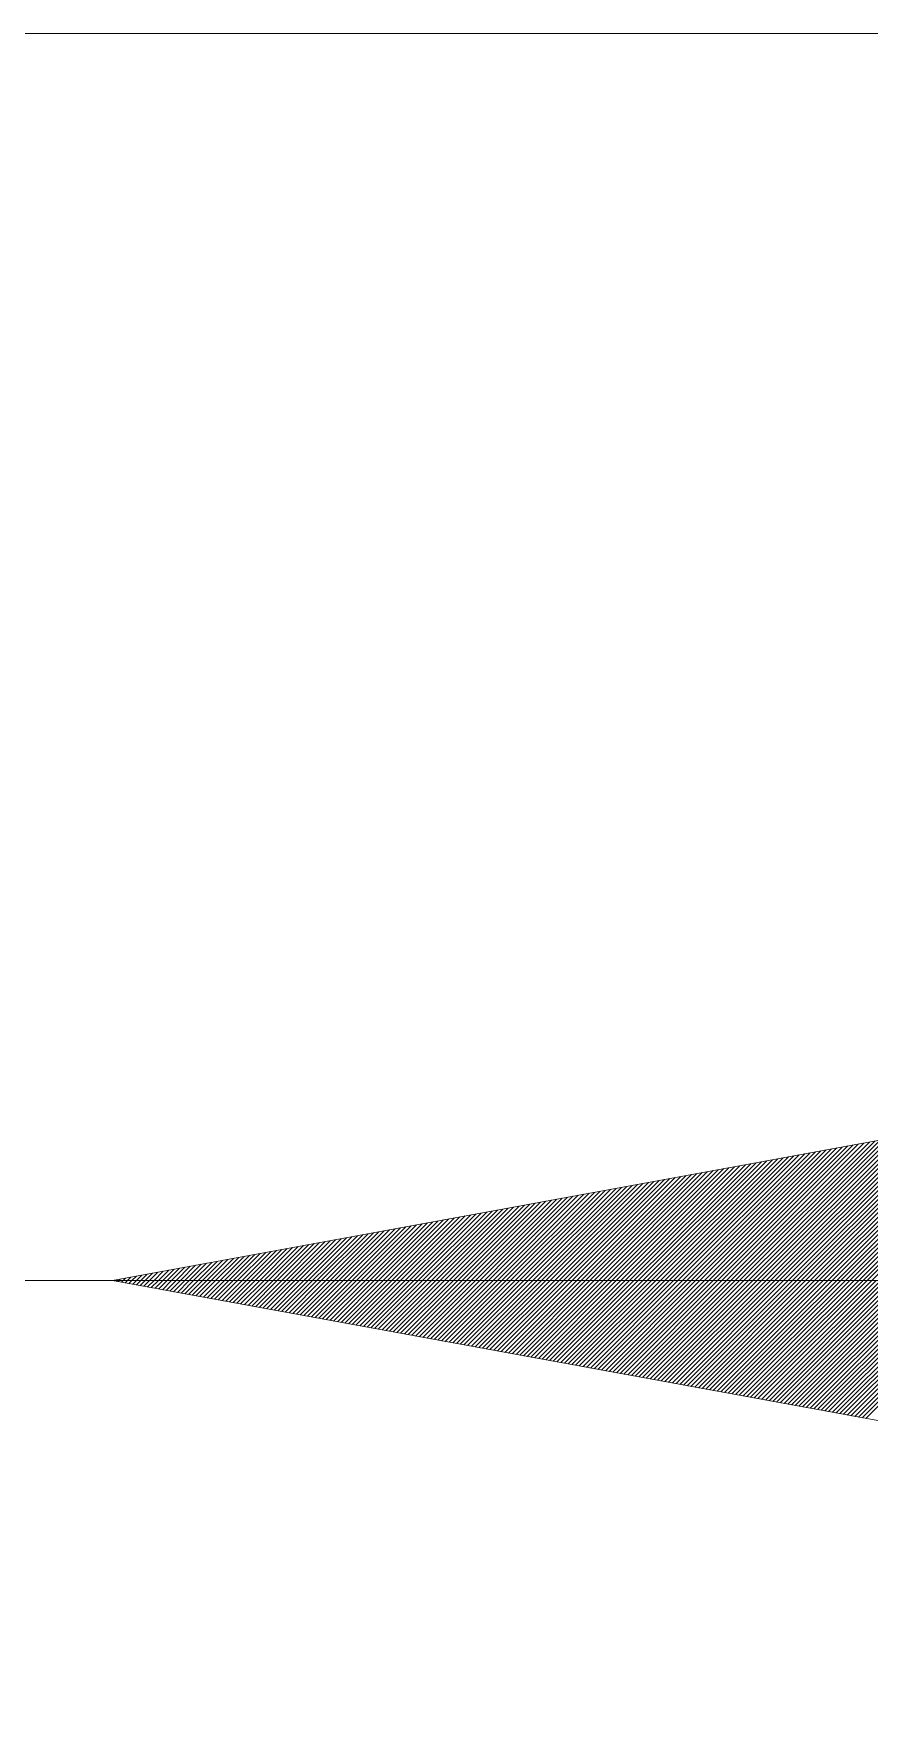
# Model space of a CAD drawing. Extents: x -1315200 to -1014507, y 2616811 to 2674779.
# Drawn here: x -1227606.7 to -1227567.4, y 2649809.8 to 2649888.7 of the extents above; entities that cross this region are included whole.
import ezdxf

# ---------------------------------------------------------------- set-up
doc = ezdxf.new("R2010")
doc.units = 0
doc.header["$LTSCALE"] = 25
doc.header["$MEASUREMENT"] = 0
doc.linetypes.add('PHANTOM2', pattern=[31.75, 15.875, -3.175, 3.175, -3.175, 3.175, -3.175])
doc.layers.get('0').update_dxf_attribs({"linetype": 'CONTINUOUS', "lineweight": 9})

msp = doc.modelspace()

# ---------------------------------------------------------------- linework, layer by layer
at = {"color": 9}
for p, q in [((-1227722.291, 2649888.707), (-1227241.558, 2649888.707)), ((-1227603.026, 2649830.021), (-1227492.742, 2649850.208)), ((-1227603.026, 2649830.021), (-1227492.742, 2649809.835))]:
    msp.add_line(p, q, dxfattribs=at)
at = {"color": 9, "linetype": 'Continuous'}
for p, q in [((-1227554.992, 2649838.814), (-1227569.856, 2649823.95)), ((-1227554.738, 2649838.86), (-1227569.68, 2649823.918)), ((-1227553.977, 2649838.999), (-1227569.155, 2649823.822)), ((-1227553.724, 2649839.046), (-1227568.98, 2649823.79)), ((-1227552.709, 2649839.232), (-1227568.28, 2649823.661)), ((-1227559.302, 2649838.025), (-1227572.832, 2649824.495)), ((-1227558.795, 2649838.118), (-1227572.482, 2649824.431)), ((-1227557.02, 2649838.443), (-1227571.256, 2649824.206)), ((-1227556.513, 2649838.535), (-1227570.906, 2649824.142)), ((-1227559.556, 2649837.978), (-1227567.513, 2649830.021)), ((-1227561.838, 2649837.561), (-1227574.583, 2649824.815)), ((-1227561.331, 2649837.653), (-1227574.233, 2649824.751)), ((-1227560.824, 2649837.746), (-1227573.883, 2649824.687)), ((-1227560.316, 2649837.839), (-1227573.533, 2649824.623)), ((-1227560.063, 2649837.886), (-1227573.358, 2649824.591)), ((-1227559.809, 2649837.932), (-1227573.183, 2649824.559)), ((-1227563.866, 2649837.189), (-1227571.034, 2649830.021)), ((-1227563.613, 2649837.236), (-1227570.827, 2649830.021)), ((-1227563.359, 2649837.282), (-1227570.62, 2649830.021)), ((-1227563.106, 2649837.329), (-1227570.413, 2649830.021)), ((-1227562.852, 2649837.375), (-1227570.206, 2649830.021)), ((-1227562.599, 2649837.421), (-1227569.999, 2649830.021)), ((-1227562.345, 2649837.468), (-1227569.791, 2649830.021)), ((-1227562.091, 2649837.514), (-1227569.584, 2649830.021)), ((-1227561.584, 2649837.607), (-1227569.17, 2649830.021)), ((-1227561.077, 2649837.7), (-1227568.756, 2649830.021)), ((-1227560.57, 2649837.793), (-1227568.341, 2649830.021)), ((-1227566.656, 2649836.679), (-1227577.91, 2649825.424)), ((-1227568.177, 2649836.4), (-1227574.556, 2649830.021)), ((-1227567.923, 2649836.447), (-1227574.349, 2649830.021)), ((-1227567.67, 2649836.493), (-1227574.142, 2649830.021)), ((-1227567.416, 2649836.54), (-1227573.934, 2649830.021)), ((-1227567.163, 2649836.586), (-1227573.727, 2649830.021)), ((-1227566.909, 2649836.632), (-1227573.52, 2649830.021)), ((-1227566.402, 2649836.725), (-1227573.106, 2649830.021)), ((-1227566.148, 2649836.772), (-1227572.899, 2649830.021)), ((-1227565.895, 2649836.818), (-1227572.692, 2649830.021)), ((-1227565.641, 2649836.864), (-1227572.484, 2649830.021)), ((-1227565.388, 2649836.911), (-1227572.277, 2649830.021)), ((-1227565.134, 2649836.957), (-1227572.07, 2649830.021)), ((-1227564.881, 2649837.004), (-1227571.863, 2649830.021)), ((-1227564.627, 2649837.05), (-1227571.656, 2649830.021)), ((-1227564.373, 2649837.097), (-1227571.449, 2649830.021)), ((-1227564.12, 2649837.143), (-1227571.241, 2649830.021)), ((-1227570.206, 2649836.029), (-1227580.362, 2649825.873)), ((-1227568.938, 2649836.261), (-1227579.486, 2649825.713)), ((-1227572.488, 2649835.611), (-1227578.077, 2649830.021)), ((-1227572.234, 2649835.658), (-1227577.87, 2649830.021)), ((-1227571.98, 2649835.704), (-1227577.663, 2649830.021)), ((-1227571.727, 2649835.751), (-1227577.456, 2649830.021)), ((-1227571.473, 2649835.797), (-1227577.249, 2649830.021)), ((-1227571.22, 2649835.843), (-1227577.042, 2649830.021)), ((-1227570.966, 2649835.89), (-1227576.835, 2649830.021)), ((-1227570.713, 2649835.936), (-1227576.627, 2649830.021)), ((-1227570.459, 2649835.983), (-1227576.42, 2649830.021)), ((-1227569.952, 2649836.075), (-1227576.006, 2649830.021)), ((-1227569.698, 2649836.122), (-1227575.799, 2649830.021)), ((-1227569.445, 2649836.168), (-1227575.592, 2649830.021)), ((-1227569.191, 2649836.215), (-1227575.384, 2649830.021)), ((-1227568.684, 2649836.308), (-1227574.97, 2649830.021)), ((-1227568.431, 2649836.354), (-1227574.763, 2649830.021)), ((-1227576.545, 2649834.869), (-1227584.739, 2649826.674)), ((-1227572.995, 2649835.518), (-1227582.288, 2649826.225)), ((-1227576.798, 2649834.822), (-1227581.599, 2649830.021)), ((-1227576.291, 2649834.915), (-1227581.185, 2649830.021)), ((-1227576.038, 2649834.962), (-1227580.978, 2649830.021)), ((-1227575.784, 2649835.008), (-1227580.77, 2649830.021)), ((-1227575.53, 2649835.054), (-1227580.563, 2649830.021)), ((-1227575.277, 2649835.101), (-1227580.356, 2649830.021)), ((-1227575.023, 2649835.147), (-1227580.149, 2649830.021)), ((-1227574.77, 2649835.194), (-1227579.942, 2649830.021)), ((-1227574.516, 2649835.24), (-1227579.735, 2649830.021)), ((-1227574.263, 2649835.286), (-1227579.528, 2649830.021)), ((-1227574.009, 2649835.333), (-1227579.32, 2649830.021)), ((-1227573.755, 2649835.379), (-1227579.113, 2649830.021)), ((-1227573.502, 2649835.426), (-1227578.906, 2649830.021)), ((-1227573.248, 2649835.472), (-1227578.699, 2649830.021)), ((-1227572.741, 2649835.565), (-1227578.285, 2649830.021)), ((-1227581.109, 2649834.033), (-1227585.121, 2649830.021)), ((-1227580.855, 2649834.08), (-1227584.914, 2649830.021)), ((-1227580.602, 2649834.126), (-1227584.706, 2649830.021)), ((-1227580.348, 2649834.172), (-1227584.499, 2649830.021)), ((-1227580.095, 2649834.219), (-1227584.292, 2649830.021)), ((-1227579.841, 2649834.265), (-1227584.085, 2649830.021)), ((-1227579.587, 2649834.312), (-1227583.878, 2649830.021)), ((-1227579.334, 2649834.358), (-1227583.671, 2649830.021)), ((-1227579.08, 2649834.405), (-1227583.463, 2649830.021)), ((-1227578.827, 2649834.451), (-1227583.256, 2649830.021)), ((-1227578.573, 2649834.497), (-1227583.049, 2649830.021)), ((-1227578.32, 2649834.544), (-1227582.842, 2649830.021)), ((-1227578.066, 2649834.59), (-1227582.635, 2649830.021)), ((-1227577.813, 2649834.637), (-1227582.428, 2649830.021)), ((-1227577.559, 2649834.683), (-1227582.221, 2649830.021)), ((-1227577.305, 2649834.729), (-1227582.013, 2649830.021)), ((-1227577.052, 2649834.776), (-1227581.806, 2649830.021)), ((-1227585.166, 2649833.291), (-1227590.693, 2649827.764)), ((-1227582.63, 2649833.755), (-1227588.942, 2649827.443)), ((-1227585.419, 2649833.244), (-1227588.642, 2649830.021)), ((-1227581.616, 2649833.94), (-1227588.241, 2649827.315)), ((-1227584.912, 2649833.337), (-1227588.228, 2649830.021)), ((-1227584.659, 2649833.383), (-1227588.021, 2649830.021)), ((-1227584.405, 2649833.43), (-1227587.814, 2649830.021)), ((-1227584.152, 2649833.476), (-1227587.607, 2649830.021)), ((-1227583.898, 2649833.523), (-1227587.399, 2649830.021)), ((-1227583.645, 2649833.569), (-1227587.192, 2649830.021)), ((-1227583.391, 2649833.616), (-1227586.985, 2649830.021)), ((-1227583.137, 2649833.662), (-1227586.778, 2649830.021)), ((-1227582.884, 2649833.708), (-1227586.571, 2649830.021)), ((-1227582.377, 2649833.801), (-1227586.156, 2649830.021)), ((-1227582.123, 2649833.848), (-1227585.949, 2649830.021)), ((-1227581.87, 2649833.894), (-1227585.742, 2649830.021)), ((-1227581.362, 2649833.987), (-1227585.328, 2649830.021)), ((-1227588.969, 2649832.594), (-1227593.319, 2649828.245)), ((-1227587.448, 2649832.873), (-1227592.269, 2649828.052)), ((-1227589.73, 2649832.455), (-1227592.164, 2649830.021)), ((-1227589.477, 2649832.502), (-1227591.957, 2649830.021)), ((-1227589.223, 2649832.548), (-1227591.75, 2649830.021)), ((-1227586.434, 2649833.059), (-1227591.568, 2649827.924)), ((-1227586.18, 2649833.105), (-1227591.393, 2649827.892)), ((-1227588.716, 2649832.641), (-1227591.335, 2649830.021)), ((-1227585.927, 2649833.151), (-1227591.218, 2649827.86)), ((-1227588.462, 2649832.687), (-1227591.128, 2649830.021)), ((-1227588.209, 2649832.734), (-1227590.921, 2649830.021)), ((-1227587.955, 2649832.78), (-1227590.714, 2649830.021)), ((-1227587.702, 2649832.827), (-1227590.507, 2649830.021)), ((-1227587.194, 2649832.919), (-1227590.092, 2649830.021)), ((-1227586.941, 2649832.966), (-1227589.885, 2649830.021)), ((-1227586.687, 2649833.012), (-1227589.678, 2649830.021)), ((-1227585.673, 2649833.198), (-1227588.849, 2649830.021)), ((-1227594.041, 2649831.666), (-1227596.821, 2649828.886)), ((-1227593.787, 2649831.713), (-1227596.646, 2649828.854)), ((-1227592.773, 2649831.898), (-1227595.946, 2649828.725)), ((-1227592.012, 2649832.037), (-1227595.42, 2649828.629)), ((-1227593.534, 2649831.759), (-1227595.271, 2649830.021)), ((-1227591.759, 2649832.084), (-1227595.245, 2649828.597)), ((-1227591.505, 2649832.13), (-1227595.07, 2649828.565)), ((-1227593.28, 2649831.805), (-1227595.064, 2649830.021)), ((-1227593.026, 2649831.852), (-1227594.857, 2649830.021)), ((-1227592.519, 2649831.945), (-1227594.443, 2649830.021)), ((-1227592.266, 2649831.991), (-1227594.235, 2649830.021)), ((-1227591.252, 2649832.177), (-1227593.407, 2649830.021)), ((-1227590.998, 2649832.223), (-1227593.2, 2649830.021)), ((-1227590.744, 2649832.27), (-1227592.993, 2649830.021)), ((-1227590.491, 2649832.316), (-1227592.785, 2649830.021)), ((-1227590.237, 2649832.362), (-1227592.578, 2649830.021)), ((-1227589.984, 2649832.409), (-1227592.371, 2649830.021)), ((-1227598.351, 2649830.877), (-1227599.207, 2649830.021)), ((-1227598.098, 2649830.924), (-1227599, 2649830.021)), ((-1227597.844, 2649830.97), (-1227598.793, 2649830.021)), ((-1227597.591, 2649831.016), (-1227598.586, 2649830.021)), ((-1227597.337, 2649831.063), (-1227598.379, 2649830.021)), ((-1227597.084, 2649831.109), (-1227598.171, 2649830.021)), ((-1227596.83, 2649831.156), (-1227597.964, 2649830.021)), ((-1227596.576, 2649831.202), (-1227597.757, 2649830.021)), ((-1227596.323, 2649831.248), (-1227597.55, 2649830.021)), ((-1227595.055, 2649831.481), (-1227597.522, 2649829.014)), ((-1227596.069, 2649831.295), (-1227597.343, 2649830.021)), ((-1227595.816, 2649831.341), (-1227597.136, 2649830.021)), ((-1227595.562, 2649831.388), (-1227596.928, 2649830.021)), ((-1227595.309, 2649831.434), (-1227596.721, 2649830.021)), ((-1227594.801, 2649831.527), (-1227596.307, 2649830.021)), ((-1227594.548, 2649831.573), (-1227596.1, 2649830.021)), ((-1227594.294, 2649831.62), (-1227595.893, 2649830.021)), ((-1227602.662, 2649830.088), (-1227602.775, 2649829.975)), ((-1227602.408, 2649830.135), (-1227602.522, 2649830.021)), ((-1227602.155, 2649830.181), (-1227602.314, 2649830.021)), ((-1227601.901, 2649830.227), (-1227602.107, 2649830.021)), ((-1227601.648, 2649830.274), (-1227601.9, 2649830.021)), ((-1227601.394, 2649830.32), (-1227601.693, 2649830.021)), ((-1227601.141, 2649830.367), (-1227601.486, 2649830.021)), ((-1227600.887, 2649830.413), (-1227601.279, 2649830.021)), ((-1227600.633, 2649830.459), (-1227601.071, 2649830.021)), ((-1227600.38, 2649830.506), (-1227600.864, 2649830.021)), ((-1227600.126, 2649830.552), (-1227600.657, 2649830.021)), ((-1227599.873, 2649830.599), (-1227600.45, 2649830.021)), ((-1227599.619, 2649830.645), (-1227600.243, 2649830.021)), ((-1227599.366, 2649830.692), (-1227600.036, 2649830.021)), ((-1227599.112, 2649830.738), (-1227599.829, 2649830.021)), ((-1227598.859, 2649830.784), (-1227599.621, 2649830.021)), ((-1227598.605, 2649830.831), (-1227599.414, 2649830.021)), ((-1227602.936, 2649830.021), (-1227602.95, 2649830.007)), ((-1227602.916, 2649830.042), (-1227602.936, 2649830.021)), ((-1227602.522, 2649830.021), (-1227602.6, 2649829.943)), ((-1227602.314, 2649830.021), (-1227602.425, 2649829.911)), ((-1227602.107, 2649830.021), (-1227602.249, 2649829.879)), ((-1227601.9, 2649830.021), (-1227602.074, 2649829.847)), ((-1227601.693, 2649830.021), (-1227601.899, 2649829.815)), ((-1227601.486, 2649830.021), (-1227601.724, 2649829.783)), ((-1227601.279, 2649830.021), (-1227601.549, 2649829.751)), ((-1227601.071, 2649830.021), (-1227601.374, 2649829.719)), ((-1227600.864, 2649830.021), (-1227601.199, 2649829.687)), ((-1227600.657, 2649830.021), (-1227601.024, 2649829.655)), ((-1227600.45, 2649830.021), (-1227600.849, 2649829.623)), ((-1227600.243, 2649830.021), (-1227600.674, 2649829.591)), ((-1227600.036, 2649830.021), (-1227600.498, 2649829.559)), ((-1227599.829, 2649830.021), (-1227600.323, 2649829.527)), ((-1227599.621, 2649830.021), (-1227600.148, 2649829.495)), ((-1227599.414, 2649830.021), (-1227599.973, 2649829.463)), ((-1227599.207, 2649830.021), (-1227599.798, 2649829.43)), ((-1227599, 2649830.021), (-1227599.623, 2649829.398)), ((-1227598.793, 2649830.021), (-1227599.448, 2649829.366)), ((-1227598.586, 2649830.021), (-1227599.273, 2649829.334)), ((-1227598.379, 2649830.021), (-1227599.098, 2649829.302)), ((-1227598.171, 2649830.021), (-1227598.923, 2649829.27)), ((-1227597.964, 2649830.021), (-1227598.747, 2649829.238)), ((-1227597.757, 2649830.021), (-1227598.572, 2649829.206)), ((-1227597.55, 2649830.021), (-1227598.397, 2649829.174)), ((-1227597.343, 2649830.021), (-1227598.222, 2649829.142)), ((-1227597.136, 2649830.021), (-1227598.047, 2649829.11)), ((-1227596.928, 2649830.021), (-1227597.872, 2649829.078)), ((-1227596.721, 2649830.021), (-1227597.697, 2649829.046)), ((-1227596.307, 2649830.021), (-1227597.347, 2649828.982)), ((-1227596.1, 2649830.021), (-1227597.172, 2649828.95)), ((-1227595.893, 2649830.021), (-1227596.996, 2649828.918)), ((-1227595.271, 2649830.021), (-1227596.471, 2649828.822)), ((-1227595.064, 2649830.021), (-1227596.296, 2649828.789)), ((-1227594.857, 2649830.021), (-1227596.121, 2649828.757)), ((-1227594.443, 2649830.021), (-1227595.771, 2649828.693)), ((-1227594.235, 2649830.021), (-1227595.596, 2649828.661)), ((-1227593.407, 2649830.021), (-1227594.895, 2649828.533)), ((-1227593.2, 2649830.021), (-1227594.72, 2649828.501)), ((-1227592.993, 2649830.021), (-1227594.545, 2649828.469)), ((-1227592.785, 2649830.021), (-1227594.37, 2649828.437)), ((-1227592.578, 2649830.021), (-1227594.195, 2649828.405)), ((-1227592.371, 2649830.021), (-1227594.02, 2649828.373)), ((-1227592.164, 2649830.021), (-1227593.845, 2649828.341)), ((-1227591.957, 2649830.021), (-1227593.669, 2649828.309)), ((-1227591.75, 2649830.021), (-1227593.494, 2649828.277)), ((-1227591.335, 2649830.021), (-1227593.144, 2649828.213)), ((-1227591.128, 2649830.021), (-1227592.969, 2649828.181)), ((-1227590.921, 2649830.021), (-1227592.794, 2649828.148)), ((-1227590.714, 2649830.021), (-1227592.619, 2649828.116)), ((-1227590.507, 2649830.021), (-1227592.444, 2649828.084)), ((-1227590.092, 2649830.021), (-1227592.094, 2649828.02)), ((-1227589.885, 2649830.021), (-1227591.918, 2649827.988)), ((-1227589.678, 2649830.021), (-1227591.743, 2649827.956)), ((-1227588.849, 2649830.021), (-1227591.043, 2649827.828)), ((-1227588.642, 2649830.021), (-1227590.868, 2649827.796)), ((-1227588.228, 2649830.021), (-1227590.518, 2649827.732)), ((-1227588.021, 2649830.021), (-1227590.343, 2649827.7)), ((-1227587.814, 2649830.021), (-1227590.167, 2649827.668)), ((-1227587.607, 2649830.021), (-1227589.992, 2649827.636)), ((-1227587.399, 2649830.021), (-1227589.817, 2649827.604)), ((-1227587.192, 2649830.021), (-1227589.642, 2649827.572)), ((-1227586.985, 2649830.021), (-1227589.467, 2649827.539)), ((-1227586.778, 2649830.021), (-1227589.292, 2649827.507)), ((-1227586.571, 2649830.021), (-1227589.117, 2649827.475)), ((-1227586.156, 2649830.021), (-1227588.767, 2649827.411)), ((-1227585.949, 2649830.021), (-1227588.592, 2649827.379)), ((-1227585.742, 2649830.021), (-1227588.416, 2649827.347)), ((-1227585.328, 2649830.021), (-1227588.066, 2649827.283)), ((-1227585.121, 2649830.021), (-1227587.891, 2649827.251)), ((-1227584.914, 2649830.021), (-1227587.716, 2649827.219)), ((-1227584.706, 2649830.021), (-1227587.541, 2649827.187)), ((-1227584.499, 2649830.021), (-1227587.366, 2649827.155)), ((-1227584.292, 2649830.021), (-1227587.191, 2649827.123)), ((-1227584.085, 2649830.021), (-1227587.016, 2649827.091)), ((-1227583.878, 2649830.021), (-1227586.84, 2649827.059)), ((-1227583.671, 2649830.021), (-1227586.665, 2649827.027)), ((-1227583.463, 2649830.021), (-1227586.49, 2649826.995)), ((-1227583.256, 2649830.021), (-1227586.315, 2649826.963)), ((-1227583.049, 2649830.021), (-1227586.14, 2649826.931)), ((-1227582.842, 2649830.021), (-1227585.965, 2649826.898)), ((-1227582.635, 2649830.021), (-1227585.79, 2649826.866)), ((-1227582.428, 2649830.021), (-1227585.615, 2649826.834)), ((-1227582.221, 2649830.021), (-1227585.44, 2649826.802)), ((-1227582.013, 2649830.021), (-1227585.265, 2649826.77)), ((-1227581.806, 2649830.021), (-1227585.089, 2649826.738)), ((-1227581.599, 2649830.021), (-1227584.914, 2649826.706)), ((-1227581.185, 2649830.021), (-1227584.564, 2649826.642)), ((-1227580.978, 2649830.021), (-1227584.389, 2649826.61)), ((-1227580.77, 2649830.021), (-1227584.214, 2649826.578)), ((-1227580.563, 2649830.021), (-1227584.039, 2649826.546)), ((-1227580.356, 2649830.021), (-1227583.864, 2649826.514)), ((-1227580.149, 2649830.021), (-1227583.689, 2649826.482)), ((-1227579.942, 2649830.021), (-1227583.514, 2649826.45)), ((-1227579.735, 2649830.021), (-1227583.338, 2649826.418)), ((-1227579.528, 2649830.021), (-1227583.163, 2649826.386)), ((-1227579.32, 2649830.021), (-1227582.988, 2649826.354)), ((-1227579.113, 2649830.021), (-1227582.813, 2649826.322)), ((-1227578.906, 2649830.021), (-1227582.638, 2649826.289)), ((-1227578.699, 2649830.021), (-1227582.463, 2649826.257)), ((-1227578.285, 2649830.021), (-1227582.113, 2649826.193)), ((-1227578.077, 2649830.021), (-1227581.938, 2649826.161)), ((-1227577.87, 2649830.021), (-1227581.763, 2649826.129)), ((-1227577.663, 2649830.021), (-1227581.587, 2649826.097)), ((-1227577.456, 2649830.021), (-1227581.412, 2649826.065)), ((-1227577.249, 2649830.021), (-1227581.237, 2649826.033)), ((-1227577.042, 2649830.021), (-1227581.062, 2649826.001)), ((-1227576.835, 2649830.021), (-1227580.887, 2649825.969)), ((-1227576.627, 2649830.021), (-1227580.712, 2649825.937)), ((-1227576.42, 2649830.021), (-1227580.537, 2649825.905)), ((-1227576.006, 2649830.021), (-1227580.187, 2649825.841)), ((-1227575.799, 2649830.021), (-1227580.012, 2649825.809)), ((-1227575.592, 2649830.021), (-1227579.836, 2649825.777)), ((-1227575.384, 2649830.021), (-1227579.661, 2649825.745)), ((-1227574.97, 2649830.021), (-1227579.311, 2649825.681)), ((-1227574.763, 2649830.021), (-1227579.136, 2649825.648)), ((-1227574.556, 2649830.021), (-1227578.961, 2649825.616)), ((-1227574.349, 2649830.021), (-1227578.786, 2649825.584)), ((-1227574.142, 2649830.021), (-1227578.611, 2649825.552)), ((-1227573.934, 2649830.021), (-1227578.436, 2649825.52)), ((-1227573.727, 2649830.021), (-1227578.26, 2649825.488)), ((-1227573.52, 2649830.021), (-1227578.085, 2649825.456)), ((-1227573.106, 2649830.021), (-1227577.735, 2649825.392)), ((-1227572.899, 2649830.021), (-1227577.56, 2649825.36)), ((-1227572.692, 2649830.021), (-1227577.385, 2649825.328)), ((-1227572.484, 2649830.021), (-1227577.21, 2649825.296)), ((-1227572.277, 2649830.021), (-1227577.035, 2649825.264)), ((-1227572.07, 2649830.021), (-1227576.86, 2649825.232)), ((-1227571.863, 2649830.021), (-1227576.685, 2649825.2)), ((-1227571.656, 2649830.021), (-1227576.509, 2649825.168)), ((-1227571.449, 2649830.021), (-1227576.334, 2649825.136)), ((-1227571.241, 2649830.021), (-1227576.159, 2649825.104)), ((-1227571.034, 2649830.021), (-1227575.984, 2649825.072)), ((-1227570.827, 2649830.021), (-1227575.809, 2649825.04)), ((-1227570.62, 2649830.021), (-1227575.634, 2649825.007)), ((-1227570.413, 2649830.021), (-1227575.459, 2649824.975)), ((-1227570.206, 2649830.021), (-1227575.284, 2649824.943)), ((-1227569.999, 2649830.021), (-1227575.109, 2649824.911)), ((-1227569.791, 2649830.021), (-1227574.934, 2649824.879)), ((-1227569.584, 2649830.021), (-1227574.758, 2649824.847)), ((-1227569.17, 2649830.021), (-1227574.408, 2649824.783)), ((-1227568.756, 2649830.021), (-1227574.058, 2649824.719)), ((-1227568.341, 2649830.021), (-1227573.708, 2649824.655)), ((-1227567.513, 2649830.021), (-1227573.007, 2649824.527)), ((-1227567.098, 2649830.021), (-1227572.657, 2649824.463)), ((-1227566.684, 2649830.021), (-1227572.307, 2649824.398)), ((-1227566.477, 2649830.021), (-1227572.132, 2649824.366)), ((-1227566.27, 2649830.021), (-1227571.957, 2649824.334)), ((-1227566.063, 2649830.021), (-1227571.782, 2649824.302)), ((-1227565.855, 2649830.021), (-1227571.607, 2649824.27)), ((-1227565.648, 2649830.021), (-1227571.431, 2649824.238)), ((-1227565.234, 2649830.021), (-1227571.081, 2649824.174)), ((-1227564.82, 2649830.021), (-1227570.731, 2649824.11)), ((-1227564.613, 2649830.021), (-1227570.556, 2649824.078)), ((-1227564.405, 2649830.021), (-1227570.381, 2649824.046)), ((-1227564.198, 2649830.021), (-1227570.206, 2649824.014)), ((-1227563.991, 2649830.021), (-1227570.031, 2649823.982)), ((-1227563.37, 2649830.021), (-1227569.505, 2649823.886)), ((-1227563.162, 2649830.021), (-1227569.33, 2649823.854)), ((-1227562.541, 2649830.021), (-1227568.805, 2649823.757)), ((-1227562.334, 2649830.021), (-1227568.63, 2649823.725)), ((-1227562.127, 2649830.021), (-1227568.455, 2649823.693)), ((-1227561.712, 2649830.021), (-1227568.105, 2649823.629)), ((-1227561.505, 2649830.021), (-1227567.929, 2649823.597)), ((-1227561.298, 2649830.021), (-1227567.754, 2649823.565)), ((-1227561.091, 2649830.021), (-1227567.579, 2649823.533))]:
    msp.add_line(p, q, dxfattribs=at)
at = {"color": 9, "linetype": 'PHANTOM2'}
msp.add_line((-1227722.291, 2649830.021), (-1227410.571, 2649830.021), dxfattribs=at)

doc.saveas('drawing.dxf')
